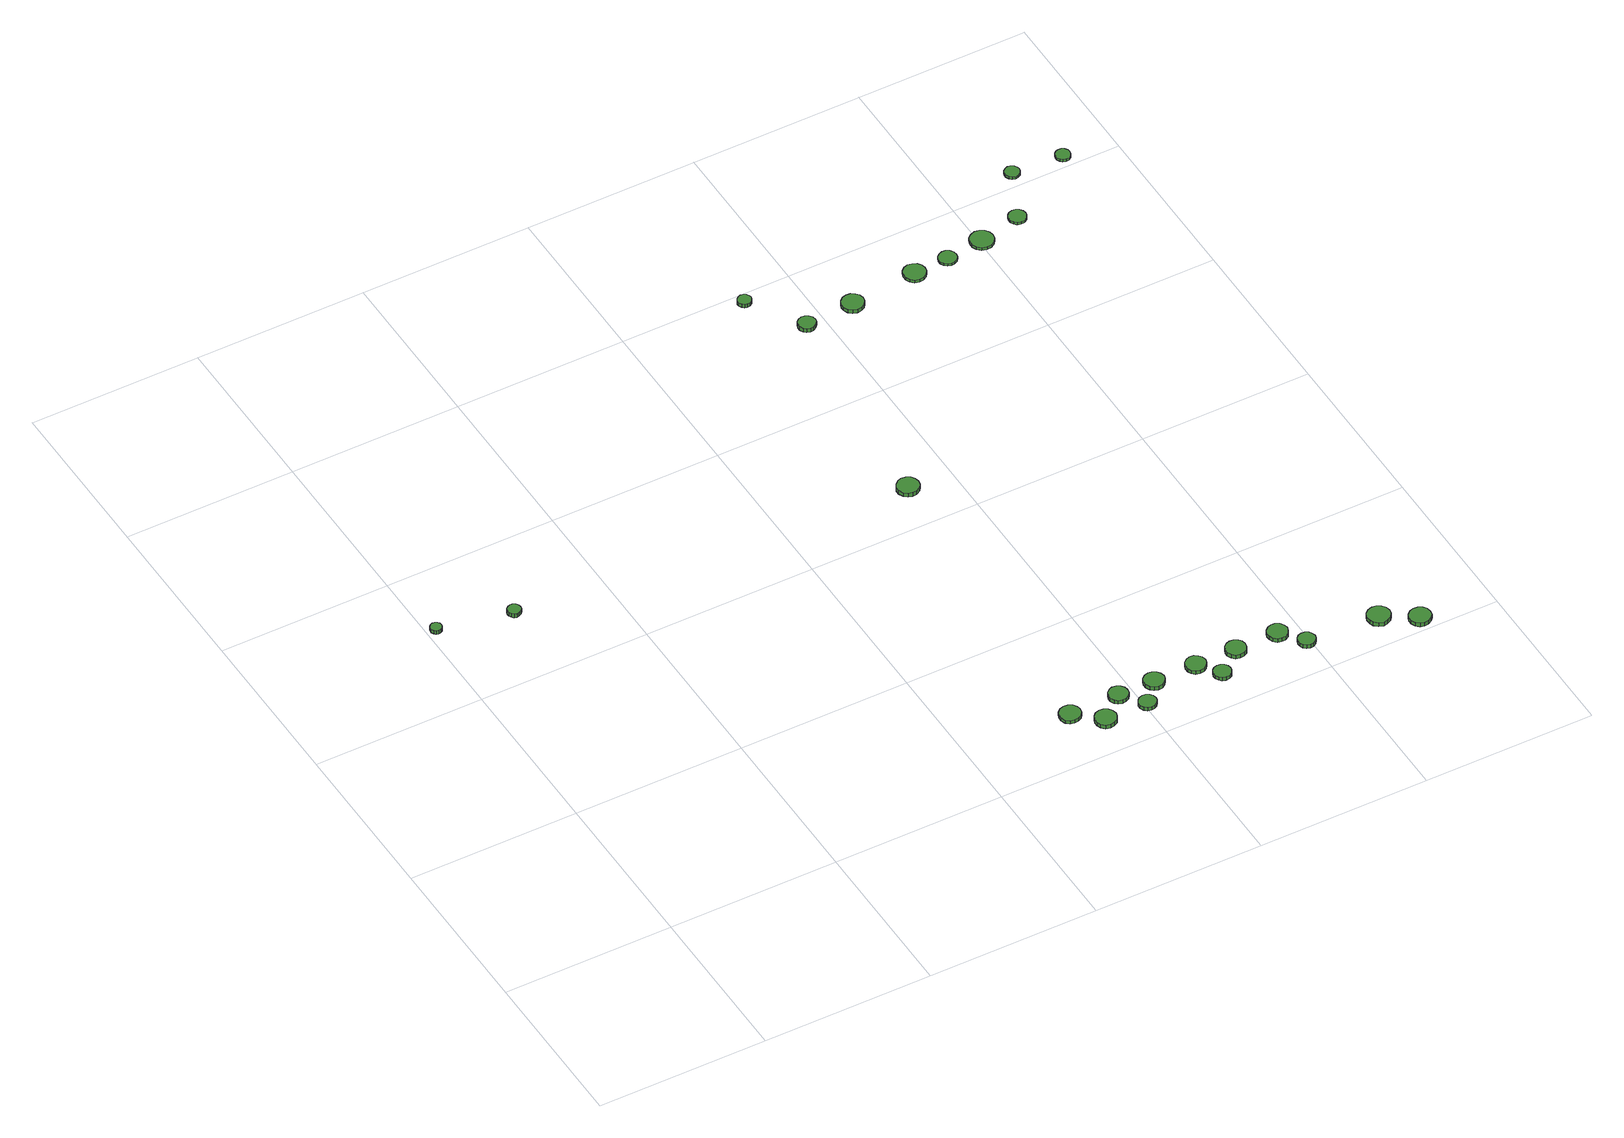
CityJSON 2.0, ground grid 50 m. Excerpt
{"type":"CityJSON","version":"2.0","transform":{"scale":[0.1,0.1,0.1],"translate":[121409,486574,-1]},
"CityObjects":{
"tree1":{"type":"SolitaryVegetationObject","attributes":{"function":"something"},"geometry":[{"type":"MultiSurface","lod":"1","boundaries":[[[0,1,2,3,4,5,6,7,8,9,10,11,12,13,14]],[[15,16,17,18,19,20,21,22,23,24,25,26,27,28,29]],[[0,29,28,1]],[[1,28,27,2]],[[2,27,26,3]],[[3,26,25,4]],[[4,25,24,5]],[[5,24,23,6]],[[6,23,22,7]],[[7,22,21,8]],[[8,21,20,9]],[[9,20,19,10]],[[10,19,18,11]],[[11,18,17,12]],[[12,17,16,13]],[[13,16,15,14]],[[14,15,29,0]]]}]},
"tree2":{"type":"SolitaryVegetationObject","attributes":{"function":"something"},"geometry":[{"type":"MultiSurface","lod":"1","boundaries":[[[30,31,32,33,34,35,36,37,38,39,40,41,42,43,44]],[[45,46,47,48,49,50,51,52,53,54,55,56,57,58,59]],[[30,59,58,31]],[[31,58,57,32]],[[32,57,56,33]],[[33,56,55,34]],[[34,55,54,35]],[[35,54,53,36]],[[36,53,52,37]],[[37,52,51,38]],[[38,51,50,39]],[[39,50,49,40]],[[40,49,48,41]],[[41,48,47,42]],[[42,47,46,43]],[[43,46,45,44]],[[44,45,59,30]]]}]},
"tree3":{"type":"SolitaryVegetationObject","attributes":{"function":"something"},"geometry":[{"type":"MultiSurface","lod":"1","boundaries":[[[60,61,62,63,64,65,66,67,68,69,70,71,72,73,74]],[[75,76,77,78,79,80,81,82,83,84,85,86,87,88,89]],[[60,89,88,61]],[[61,88,87,62]],[[62,87,86,63]],[[63,86,85,64]],[[64,85,84,65]],[[65,84,83,66]],[[66,83,82,67]],[[67,82,81,68]],[[68,81,80,69]],[[69,80,79,70]],[[70,79,78,71]],[[71,78,77,72]],[[72,77,76,73]],[[73,76,75,74]],[[74,75,89,60]]]}]},
"tree4":{"type":"SolitaryVegetationObject","attributes":{"function":"something"},"geometry":[{"type":"MultiSurface","lod":"1","boundaries":[[[90,91,92,93,94,95,96,97,98,99,100,101,102,103,104]],[[105,106,107,108,109,110,111,112,113,114,115,116,117,118,119]],[[90,119,118,91]],[[91,118,117,92]],[[92,117,116,93]],[[93,116,115,94]],[[94,115,114,95]],[[95,114,113,96]],[[96,113,112,97]],[[97,112,111,98]],[[98,111,110,99]],[[99,110,109,100]],[[100,109,108,101]],[[101,108,107,102]],[[102,107,106,103]],[[103,106,105,104]],[[104,105,119,90]]]}]},
"tree5":{"type":"SolitaryVegetationObject","attributes":{"function":"something"},"geometry":[{"type":"MultiSurface","lod":"1","boundaries":[[[120,121,122,123,124,125,126,127,128,129,130,131,132,133,134]],[[135,136,137,138,139,140,141,142,143,144,145,146,147,148,149]],[[120,149,148,121]],[[121,148,147,122]],[[122,147,146,123]],[[123,146,145,124]],[[124,145,144,125]],[[125,144,143,126]],[[126,143,142,127]],[[127,142,141,128]],[[128,141,140,129]],[[129,140,139,130]],[[130,139,138,131]],[[131,138,137,132]],[[132,137,136,133]],[[133,136,135,134]],[[134,135,149,120]]]}]},
"tree6":{"type":"SolitaryVegetationObject","attributes":{"function":"something"},"geometry":[{"type":"MultiSurface","lod":"1","boundaries":[[[150,151,152,153,154,155,156,157,158,159,160,161,162,163,164]],[[165,166,167,168,169,170,171,172,173,174,175,176,177,178,179]],[[150,179,178,151]],[[151,178,177,152]],[[152,177,176,153]],[[153,176,175,154]],[[154,175,174,155]],[[155,174,173,156]],[[156,173,172,157]],[[157,172,171,158]],[[158,171,170,159]],[[159,170,169,160]],[[160,169,168,161]],[[161,168,167,162]],[[162,167,166,163]],[[163,166,165,164]],[[164,165,179,150]]]}]},
"tree7":{"type":"SolitaryVegetationObject","attributes":{"function":"something"},"geometry":[{"type":"MultiSurface","lod":"1","boundaries":[[[180,181,182,183,184,185,186,187,188,189,190,191,192,193,194]],[[195,196,197,198,199,200,201,202,203,204,205,206,207,208,209]],[[180,209,208,181]],[[181,208,207,182]],[[182,207,206,183]],[[183,206,205,184]],[[184,205,204,185]],[[185,204,203,186]],[[186,203,202,187]],[[187,202,201,188]],[[188,201,200,189]],[[189,200,199,190]],[[190,199,198,191]],[[191,198,197,192]],[[192,197,196,193]],[[193,196,195,194]],[[194,195,209,180]]]}]},
"tree8":{"type":"SolitaryVegetationObject","attributes":{"function":"something"},"geometry":[{"type":"MultiSurface","lod":"1","boundaries":[[[210,211,212,213,214,215,216,217,218,219,220,221,222,223,224]],[[225,226,227,228,229,230,231,232,233,234,235,236,237,238,239]],[[210,239,238,211]],[[211,238,237,212]],[[212,237,236,213]],[[213,236,235,214]],[[214,235,234,215]],[[215,234,233,216]],[[216,233,232,217]],[[217,232,231,218]],[[218,231,230,219]],[[219,230,229,220]],[[220,229,228,221]],[[221,228,227,222]],[[222,227,226,223]],[[223,226,225,224]],[[224,225,239,210]]]}]},
"tree9":{"type":"SolitaryVegetationObject","attributes":{"function":"something"},"geometry":[{"type":"MultiSurface","lod":"1","boundaries":[[[240,241,242,243,244,245,246,247,248,249,250,251,252,253,254]],[[255,256,257,258,259,260,261,262,263,264,265,266,267,268,269]],[[240,269,268,241]],[[241,268,267,242]],[[242,267,266,243]],[[243,266,265,244]],[[244,265,264,245]],[[245,264,263,246]],[[246,263,262,247]],[[247,262,261,248]],[[248,261,260,249]],[[249,260,259,250]],[[250,259,258,251]],[[251,258,257,252]],[[252,257,256,253]],[[253,256,255,254]],[[254,255,269,240]]]}]},
"tree10":{"type":"SolitaryVegetationObject","attributes":{"function":"something"},"geometry":[{"type":"MultiSurface","lod":"1","boundaries":[[[270,271,272,273,274,275,276,277,278,279,280,281,282,283,284]],[[285,286,287,288,289,290,291,292,293,294,295,296,297,298,299]],[[270,299,298,271]],[[271,298,297,272]],[[272,297,296,273]],[[273,296,295,274]],[[274,295,294,275]],[[275,294,293,276]],[[276,293,292,277]],[[277,292,291,278]],[[278,291,290,279]],[[279,290,289,280]],[[280,289,288,281]],[[281,288,287,282]],[[282,287,286,283]],[[283,286,285,284]],[[284,285,299,270]]]}]},
"tree11":{"type":"SolitaryVegetationObject","attributes":{"function":"something"},"geometry":[{"type":"MultiSurface","lod":"1","boundaries":[[[300,301,302,303,304,305,306,307,308,309,310,311,312,313,314]],[[315,316,317,318,319,320,321,322,323,324,325,326,327,328,329]],[[300,329,328,301]],[[301,328,327,302]],[[302,327,326,303]],[[303,326,325,304]],[[304,325,324,305]],[[305,324,323,306]],[[306,323,322,307]],[[307,322,321,308]],[[308,321,320,309]],[[309,320,319,310]],[[310,319,318,311]],[[311,318,317,312]],[[312,317,316,313]],[[313,316,315,314]],[[314,315,329,300]]]}]},
"tree12":{"type":"SolitaryVegetationObject","attributes":{"function":"something"},"geometry":[{"type":"MultiSurface","lod":"1","boundaries":[[[330,331,332,333,334,335,336,337,338,339,340,341,342,343,344]],[[345,346,347,348,349,350,351,352,353,354,355,356,357,358,359]],[[330,359,358,331]],[[331,358,357,332]],[[332,357,356,333]],[[333,356,355,334]],[[334,355,354,335]],[[335,354,353,336]],[[336,353,352,337]],[[337,352,351,338]],[[338,351,350,339]],[[339,350,349,340]],[[340,349,348,341]],[[341,348,347,342]],[[342,347,346,343]],[[343,346,345,344]],[[344,345,359,330]]]}]},
"tree13":{"type":"SolitaryVegetationObject","attributes":{"function":"something"},"geometry":[{"type":"MultiSurface","lod":"1","boundaries":[[[360,361,362,363,364,365,366,367,368,369,370,371,372,373,374]],[[375,376,377,378,379,380,381,382,383,384,385,386,387,388,389]],[[360,389,388,361]],[[361,388,387,362]],[[362,387,386,363]],[[363,386,385,364]],[[364,385,384,365]],[[365,384,383,366]],[[366,383,382,367]],[[367,382,381,368]],[[368,381,380,369]],[[369,380,379,370]],[[370,379,378,371]],[[371,378,377,372]],[[372,377,376,373]],[[373,376,375,374]],[[374,375,389,360]]]}]},
"tree14":{"type":"SolitaryVegetationObject","attributes":{"function":"something"},"geometry":[{"type":"MultiSurface","lod":"1","boundaries":[[[390,391,392,393,394,395,396,397,398,399,400,401,402,403,404]],[[405,406,407,408,409,410,411,412,413,414,415,416,417,418,419]],[[390,419,418,391]],[[391,418,417,392]],[[392,417,416,393]],[[393,416,415,394]],[[394,415,414,395]],[[395,414,413,396]],[[396,413,412,397]],[[397,412,411,398]],[[398,411,410,399]],[[399,410,409,400]],[[400,409,408,401]],[[401,408,407,402]],[[402,407,406,403]],[[403,406,405,404]],[[404,405,419,390]]]}]},
"tree15":{"type":"SolitaryVegetationObject","attributes":{"function":"something"},"geometry":[{"type":"MultiSurface","lod":"1","boundaries":[[[420,421,422,423,424,425,426,427,428,429,430,431,432,433,434]],[[435,436,437,438,439,440,441,442,443,444,445,446,447,448,449]],[[420,449,448,421]],[[421,448,447,422]],[[422,447,446,423]],[[423,446,445,424]],[[424,445,444,425]],[[425,444,443,426]],[[426,443,442,427]],[[427,442,441,428]],[[428,441,440,429]],[[429,440,439,430]],[[430,439,438,431]],[[431,438,437,432]],[[432,437,436,433]],[[433,436,435,434]],[[434,435,449,420]]]}]},
"tree16":{"type":"SolitaryVegetationObject","attributes":{"function":"something"},"geometry":[{"type":"MultiSurface","lod":"1","boundaries":[[[450,451,452,453,454,455,456,457,458,459,460,461,462,463,464]],[[465,466,467,468,469,470,471,472,473,474,475,476,477,478,479]],[[450,479,478,451]],[[451,478,477,452]],[[452,477,476,453]],[[453,476,475,454]],[[454,475,474,455]],[[455,474,473,456]],[[456,473,472,457]],[[457,472,471,458]],[[458,471,470,459]],[[459,470,469,460]],[[460,469,468,461]],[[461,468,467,462]],[[462,467,466,463]],[[463,466,465,464]],[[464,465,479,450]]]}]},
"tree17":{"type":"SolitaryVegetationObject","attributes":{"function":"something"},"geometry":[{"type":"MultiSurface","lod":"1","boundaries":[[[480,481,482,483,484,485,486,487,488,489,490,491,492,493,494]],[[495,496,497,498,499,500,501,502,503,504,505,506,507,508,509]],[[480,509,508,481]],[[481,508,507,482]],[[482,507,506,483]],[[483,506,505,484]],[[484,505,504,485]],[[485,504,503,486]],[[486,503,502,487]],[[487,502,501,488]],[[488,501,500,489]],[[489,500,499,490]],[[490,499,498,491]],[[491,498,497,492]],[[492,497,496,493]],[[493,496,495,494]],[[494,495,509,480]]]}]},
"tree18":{"type":"SolitaryVegetationObject","attributes":{"function":"something"},"geometry":[{"type":"MultiSurface","lod":"1","boundaries":[[[510,511,512,513,514,515,516,517,518,519,520,521,522,523,524]],[[525,526,527,528,529,530,531,532,533,534,535,536,537,538,539]],[[510,539,538,511]],[[511,538,537,512]],[[512,537,536,513]],[[513,536,535,514]],[[514,535,534,515]],[[515,534,533,516]],[[516,533,532,517]],[[517,532,531,518]],[[518,531,530,519]],[[519,530,529,520]],[[520,529,528,521]],[[521,528,527,522]],[[522,527,526,523]],[[523,526,525,524]],[[524,525,539,510]]]}]},
"tree19":{"type":"SolitaryVegetationObject","attributes":{"function":"something"},"geometry":[{"type":"MultiSurface","lod":"1","boundaries":[[[540,541,542,543,544,545,546,547,548,549,550,551,552,553,554]],[[555,556,557,558,559,560,561,562,563,564,565,566,567,568,569]],[[540,569,568,541]],[[541,568,567,542]],[[542,567,566,543]],[[543,566,565,544]],[[544,565,564,545]],[[545,564,563,546]],[[546,563,562,547]],[[547,562,561,548]],[[548,561,560,549]],[[549,560,559,550]],[[550,559,558,551]],[[551,558,557,552]],[[552,557,556,553]],[[553,556,555,554]],[[554,555,569,540]]]}]},
"tree20":{"type":"SolitaryVegetationObject","attributes":{"function":"something"},"geometry":[{"type":"MultiSurface","lod":"1","boundaries":[[[570,571,572,573,574,575,576,577,578,579,580,581,582,583,584]],[[585,586,587,588,589,590,591,592,593,594,595,596,597,598,599]],[[570,599,598,571]],[[571,598,597,572]],[[572,597,596,573]],[[573,596,595,574]],[[574,595,594,575]],[[575,594,593,576]],[[576,593,592,577]],[[577,592,591,578]],[[578,591,590,579]],[[579,590,589,580]],[[580,589,588,581]],[[581,588,587,582]],[[582,587,586,583]],[[583,586,585,584]],[[584,585,599,570]]]}]},
"tree21":{"type":"SolitaryVegetationObject","attributes":{"function":"something"},"geometry":[{"type":"MultiSurface","lod":"1","boundaries":[[[600,601,602,603,604,605,606,607,608,609,610,611,612,613,614]],[[615,616,617,618,619,620,621,622,623,624,625,626,627,628,629]],[[600,629,628,601]],[[601,628,627,602]],[[602,627,626,603]],[[603,626,625,604]],[[604,625,624,605]],[[605,624,623,606]],[[606,623,622,607]],[[607,622,621,608]],[[608,621,620,609]],[[609,620,619,610]],[[610,619,618,611]],[[611,618,617,612]],[[612,617,616,613]],[[613,616,615,614]],[[614,615,629,600]]]}]},
"tree22":{"type":"SolitaryVegetationObject","attributes":{"function":"something"},"geometry":[{"type":"MultiSurface","lod":"1","boundaries":[[[630,631,632,633,634,635,636,637,638,639,640,641,642,643,644]],[[645,646,647,648,649,650,651,652,653,654,655,656,657,658,659]],[[630,659,658,631]],[[631,658,657,632]],[[632,657,656,633]],[[633,656,655,634]],[[634,655,654,635]],[[635,654,653,636]],[[636,653,652,637]],[[637,652,651,638]],[[638,651,650,639]],[[639,650,649,640]],[[640,649,648,641]],[[641,648,647,642]],[[642,647,646,643]],[[643,646,645,644]],[[644,645,659,630]]]}]},
"tree23":{"type":"SolitaryVegetationObject","attributes":{"function":"something"},"geometry":[{"type":"MultiSurface","lod":"1","boundaries":[[[660,661,662,663,664,665,666,667,668,669,670,671,672,673,674]],[[675,676,677,678,679,680,681,682,683,684,685,686,687,688,689]],[[660,689,688,661]],[[661,688,687,662]],[[662,687,686,663]],[[663,686,685,664]],[[664,685,684,665]],[[665,684,683,666]],[[666,683,682,667]],[[667,682,681,668]],[[668,681,680,669]],[[669,680,679,670]],[[670,679,678,671]],[[671,678,677,672]],[[672,677,676,673]],[[673,676,675,674]],[[674,675,689,660]]]}]},
"tree24":{"type":"SolitaryVegetationObject","attributes":{"function":"something"},"geometry":[{"type":"MultiSurface","lod":"1","boundaries":[[[690,691,692,693,694,695,696,697,698,699,700,701,702,703,704]],[[705,706,707,708,709,710,711,712,713,714,715,716,717,718,719]],[[690,719,718,691]],[[691,718,717,692]],[[692,717,716,693]],[[693,716,715,694]],[[694,715,714,695]],[[695,714,713,696]],[[696,713,712,697]],[[697,712,711,698]],[[698,711,710,699]],[[699,710,709,700]],[[700,709,708,701]],[[701,708,707,702]],[[702,707,706,703]],[[703,706,705,704]],[[704,705,719,690]]]}]}
},
"vertices":[
[38,1278,31],[37,1285,31],[33,1291,31],[27,1294,31],[20,1295,31],[14,1293,31],[9,1288,31],[6,1282,31],[6,1275,31],[9,1269,31],[14,1264,31],[20,1262,31],[27,1263,31],[33,1266,31],[37,1272,31],[37,1272,19],[33,1266,19],[27,1263,19],[20,1262,19],[14,1264,19],[9,1269,19],[6,1275,19],[6,1282,19],[9,1288,19],[14,1293,19],[20,1295,19],[27,1294,19],[33,1291,19],[37,1285,19],[38,1278,19],
[256,1240,25],[254,1248,25],[250,1255,25],[242,1259,25],[234,1260,25],[227,1257,25],[221,1252,25],[217,1244,25],[217,1236,25],[221,1229,25],[227,1223,25],[234,1221,25],[242,1222,25],[250,1226,25],[254,1232,25],[254,1232,12],[250,1226,12],[242,1222,12],[234,1221,12],[227,1223,12],[221,1229,12],[217,1236,12],[217,1244,12],[221,1252,12],[227,1257,12],[234,1260,12],[242,1259,12],[250,1255,12],[254,1248,12],[256,1240,12],
[1341,177,19],[1338,189,19],[1331,200,19],[1320,206,19],[1307,207,19],[1295,204,19],[1285,195,19],[1280,183,19],[1280,171,19],[1285,159,19],[1295,151,19],[1307,147,19],[1320,148,19],[1331,154,19],[1338,165,19],[1338,165,8],[1331,154,8],[1320,148,8],[1307,147,8],[1295,151,8],[1285,159,8],[1280,171,8],[1280,183,8],[1285,195,8],[1295,204,8],[1307,207,8],[1320,206,8],[1331,200,8],[1338,189,8],[1341,177,8],
[1413,114,22],[1410,127,22],[1403,137,22],[1391,144,22],[1379,145,22],[1366,141,22],[1357,132,22],[1352,121,22],[1352,108,22],[1357,96,22],[1366,87,22],[1379,83,22],[1391,85,22],[1403,91,22],[1410,102,22],[1410,102,9],[1403,91,9],[1391,85,9],[1379,83,9],[1366,87,9],[1357,96,9],[1352,108,9],[1352,121,9],[1357,132,9],[1366,141,9],[1379,145,9],[1391,144,9],[1403,137,9],[1410,127,9],[1413,114,9],
[1484,177,21],[1482,189,21],[1475,198,21],[1465,204,21],[1453,206,21],[1442,202,21],[1433,194,21],[1428,183,21],[1428,171,21],[1433,160,21],[1442,152,21],[1453,149,21],[1465,150,21],[1475,156,21],[1482,166,21],[1482,166,9],[1475,156,9],[1465,150,9],[1453,149,9],[1442,152,9],[1433,160,9],[1428,171,9],[1428,183,9],[1433,194,9],[1442,202,9],[1453,206,9],[1465,204,9],[1475,198,9],[1482,189,9],[1484,177,9],
[1533,112,23],[1530,123,23],[1524,131,23],[1515,136,23],[1505,137,23],[1495,134,23],[1487,127,23],[1482,118,23],[1482,107,23],[1487,97,23],[1495,90,23],[1505,87,23],[1515,88,23],[1524,93,23],[1530,102,23],[1530,102,11],[1524,93,11],[1515,88,11],[1505,87,11],[1495,90,11],[1487,97,11],[1482,107,11],[1482,118,11],[1487,127,11],[1495,134,11],[1505,137,11],[1515,136,11],[1524,131,11],[1530,123,11],[1533,112,11],
[1594,176,21],[1591,188,21],[1584,198,21],[1573,204,21],[1561,206,21],[1549,202,21],[1540,194,21],[1535,183,21],[1535,170,21],[1540,159,21],[1549,151,21],[1561,147,21],[1573,148,21],[1584,155,21],[1591,164,21],[1591,164,9],[1584,155,9],[1573,148,9],[1561,147,9],[1549,151,9],[1540,159,9],[1535,170,9],[1535,183,9],[1540,194,9],[1549,202,9],[1561,206,9],[1573,204,9],[1584,198,9],[1591,188,9],[1594,176,9],
[1402,1139,22],[1399,1152,22],[1392,1163,22],[1380,1169,22],[1367,1171,22],[1355,1167,22],[1345,1158,22],[1339,1146,22],[1339,1133,22],[1345,1120,22],[1355,1112,22],[1367,1108,22],[1380,1109,22],[1392,1116,22],[1399,1126,22],[1399,1126,9],[1392,1116,9],[1380,1109,9],[1367,1108,9],[1355,1112,9],[1345,1120,9],[1339,1133,9],[1339,1146,9],[1345,1158,9],[1355,1167,9],[1367,1171,9],[1380,1169,9],[1392,1163,9],[1399,1152,9],[1402,1139,9],
[1719,176,21],[1716,188,21],[1709,197,21],[1699,204,21],[1686,205,21],[1675,201,21],[1666,193,21],[1661,182,21],[1661,169,21],[1666,158,21],[1675,150,21],[1686,146,21],[1699,148,21],[1709,154,21],[1716,164,21],[1716,164,9],[1709,154,9],[1699,148,9],[1686,146,9],[1675,150,9],[1666,158,9],[1661,169,9],[1661,182,9],[1666,193,9],[1675,201,9],[1686,205,9],[1699,204,9],[1709,197,9],[1716,188,9],[1719,176,9],
[1759,113,24],[1757,123,24],[1751,132,24],[1742,137,24],[1731,138,24],[1721,135,24],[1714,128,24],[1709,118,24],[1709,108,24],[1714,98,24],[1721,91,24],[1731,88,24],[1742,89,24],[1751,94,24],[1757,103,24],[1757,103,12],[1751,94,12],[1742,89,12],[1731,88,12],[1721,91,12],[1714,98,12],[1709,108,12],[1709,118,12],[1714,128,12],[1721,135,12],[1731,138,12],[1742,137,12],[1751,132,12],[1757,123,12],[1759,113,12],
[1839,175,22],[1837,187,22],[1830,197,22],[1819,203,22],[1807,204,22],[1795,200,22],[1786,192,22],[1781,181,22],[1781,169,22],[1786,157,22],[1795,149,22],[1807,146,22],[1819,147,22],[1830,153,22],[1837,163,22],[1837,163,9],[1830,153,9],[1819,147,9],[1807,146,9],[1795,149,9],[1786,157,9],[1781,169,9],[1781,181,9],[1786,192,9],[1795,200,9],[1807,204,9],[1819,203,9],[1830,197,9],[1837,187,9],[1839,175,9],
[1369,1967,22],[1367,1975,22],[1363,1982,22],[1356,1986,22],[1347,1987,22],[1340,1984,22],[1334,1979,22],[1330,1971,22],[1330,1963,22],[1334,1956,22],[1340,1950,22],[1347,1948,22],[1356,1948,22],[1363,1953,22],[1367,1959,22],[1367,1959,10],[1363,1953,10],[1356,1948,10],[1347,1948,10],[1340,1950,10],[1334,1956,10],[1330,1963,10],[1330,1971,10],[1334,1979,10],[1340,1984,10],[1347,1987,10],[1356,1986,10],[1363,1982,10],[1367,1975,10],[1369,1967,10],
[1965,174,23],[1962,186,23],[1955,196,23],[1944,202,23],[1932,203,23],[1921,199,23],[1912,191,23],[1907,180,23],[1907,168,23],[1912,157,23],[1921,148,23],[1932,145,23],[1944,146,23],[1955,152,23],[1962,162,23],[1962,162,10],[1955,152,10],[1944,146,10],[1932,145,10],[1921,148,10],[1912,157,10],[1907,168,10],[1907,180,10],[1912,191,10],[1921,199,10],[1932,203,10],[1944,202,10],[1955,196,10],[1962,186,10],[1965,174,10],
[1472,1807,25],[1470,1818,25],[1463,1826,25],[1454,1831,25],[1444,1832,25],[1434,1829,25],[1426,1822,25],[1422,1813,25],[1422,1802,25],[1426,1792,25],[1434,1785,25],[1444,1782,25],[1454,1783,25],[1463,1789,25],[1470,1797,25],[1470,1797,12],[1463,1789,12],[1454,1783,12],[1444,1782,12],[1434,1785,12],[1426,1792,12],[1422,1802,12],[1422,1813,12],[1426,1822,12],[1434,1829,12],[1444,1832,12],[1454,1831,12],[1463,1826,12],[1470,1818,12],[1472,1807,12],
[2013,110,24],[2010,120,24],[2004,129,24],[1995,134,24],[1985,135,24],[1975,132,24],[1967,125,24],[1963,115,24],[1963,105,24],[1967,95,24],[1975,88,24],[1985,85,24],[1995,86,24],[2004,91,24],[2010,100,24],[2010,100,12],[2004,91,12],[1995,86,12],[1985,85,12],[1975,88,12],[1967,95,12],[1963,105,12],[1963,115,12],[1967,125,12],[1975,132,12],[1985,135,12],[1995,134,12],[2004,129,12],[2010,120,12],[2013,110,12],
[1625,1821,19],[1622,1834,19],[1614,1844,19],[1603,1851,19],[1590,1852,19],[1577,1848,19],[1567,1839,19],[1562,1827,19],[1562,1814,19],[1567,1802,19],[1577,1793,19],[1590,1789,19],[1603,1791,19],[1614,1797,19],[1622,1808,19],[1622,1808,7],[1614,1797,7],[1603,1791,7],[1590,1789,7],[1577,1793,7],[1567,1802,7],[1562,1814,7],[1562,1827,7],[1567,1839,7],[1577,1848,7],[1590,1852,7],[1603,1851,7],[1614,1844,7],[1622,1834,7],[1625,1821,7],
[2230,95,25],[2227,109,25],[2219,120,25],[2207,127,25],[2194,128,25],[2180,124,25],[2170,115,25],[2165,102,25],[2165,88,25],[2170,76,25],[2180,67,25],[2194,62,25],[2207,64,25],[2219,71,25],[2227,82,25],[2227,82,12],[2219,71,12],[2207,64,12],[2194,62,12],[2180,67,12],[2170,76,12],[2165,88,12],[2165,102,12],[2170,115,12],[2180,124,12],[2194,128,12],[2207,127,12],[2219,120,12],[2227,109,12],[2230,95,12],
[2320,38,26],[2318,51,26],[2310,61,26],[2299,67,26],[2286,69,26],[2274,65,26],[2264,56,26],[2259,44,26],[2259,32,26],[2264,20,26],[2274,11,26],[2286,7,26],[2299,9,26],[2310,15,26],[2318,25,26],[2318,25,13],[2310,15,13],[2299,9,13],[2286,7,13],[2274,11,13],[2264,20,13],[2259,32,13],[2259,44,13],[2264,56,13],[2274,65,13],[2286,69,13],[2299,67,13],[2310,61,13],[2318,51,13],[2320,38,13],
[1824,1842,16],[1822,1855,16],[1814,1866,16],[1802,1872,16],[1789,1874,16],[1776,1870,16],[1766,1861,16],[1761,1848,16],[1761,1835,16],[1766,1823,16],[1776,1814,16],[1789,1810,16],[1802,1811,16],[1814,1818,16],[1822,1829,16],[1822,1829,7],[1814,1818,7],[1802,1811,7],[1789,1810,7],[1776,1814,7],[1766,1823,7],[1761,1835,7],[1761,1848,7],[1766,1861,7],[1776,1870,7],[1789,1874,7],[1802,1872,7],[1814,1866,7],[1822,1855,7],[1824,1842,7],
[1922,1849,14],[1920,1859,14],[1914,1868,14],[1904,1874,14],[1894,1875,14],[1883,1871,14],[1875,1864,14],[1871,1854,14],[1871,1843,14],[1875,1833,14],[1883,1826,14],[1894,1823,14],[1904,1824,14],[1914,1829,14],[1920,1838,14],[1920,1838,7],[1914,1829,7],[1904,1824,7],[1894,1823,7],[1883,1826,7],[1875,1833,7],[1871,1843,7],[1871,1854,7],[1875,1864,7],[1883,1871,7],[1894,1875,7],[1904,1874,7],[1914,1868,7],[1920,1859,7],[1922,1849,7],
[2042,1864,15],[2039,1877,15],[2031,1889,15],[2019,1896,15],[2005,1898,15],[1991,1893,15],[1980,1884,15],[1975,1871,15],[1975,1856,15],[1980,1844,15],[1991,1834,15],[2005,1830,15],[2019,1831,15],[2031,1838,15],[2039,1850,15],[2039,1850,7],[2031,1838,7],[2019,1831,7],[2005,1830,7],[1991,1834,7],[1980,1844,7],[1975,1856,7],[1975,1871,7],[1980,1884,7],[1991,1893,7],[2005,1898,7],[2019,1896,7],[2031,1889,7],[2039,1877,7],[2042,1864,7],
[2158,1894,15],[2156,1904,15],[2150,1913,15],[2141,1918,15],[2130,1919,15],[2120,1916,15],[2113,1909,15],[2108,1899,15],[2108,1889,15],[2113,1879,15],[2120,1872,15],[2130,1869,15],[2141,1870,15],[2150,1875,15],[2156,1884,15],[2156,1884,7],[2150,1875,7],[2141,1870,7],[2130,1869,7],[2120,1872,7],[2113,1879,7],[2108,1889,7],[2108,1899,7],[2113,1909,7],[2120,1916,7],[2130,1919,7],[2141,1918,7],[2150,1913,7],[2156,1904,7],[2158,1894,7],
[2227,2048,15],[2225,2057,15],[2220,2064,15],[2212,2069,15],[2203,2070,15],[2195,2067,15],[2188,2061,15],[2184,2053,15],[2184,2044,15],[2188,2035,15],[2195,2029,15],[2203,2026,15],[2212,2027,15],[2220,2032,15],[2225,2039,15],[2225,2039,7],[2220,2032,7],[2212,2027,7],[2203,2026,7],[2195,2029,7],[2188,2035,7],[2184,2044,7],[2184,2053,7],[2188,2061,7],[2195,2067,7],[2203,2070,7],[2212,2069,7],[2220,2064,7],[2225,2057,7],[2227,2048,7],
[2375,2039,15],[2373,2048,15],[2368,2055,15],[2361,2060,15],[2352,2060,15],[2343,2058,15],[2337,2052,15],[2333,2044,15],[2333,2035,15],[2337,2027,15],[2343,2021,15],[2352,2018,15],[2361,2019,15],[2368,2023,15],[2373,2031,15],[2373,2031,7],[2368,2023,7],[2361,2019,7],[2352,2018,7],[2343,2021,7],[2337,2027,7],[2333,2035,7],[2333,2044,7],[2337,2052,7],[2343,2058,7],[2352,2060,7],[2361,2060,7],[2368,2055,7],[2373,2048,7],[2375,2039,7]
]}
